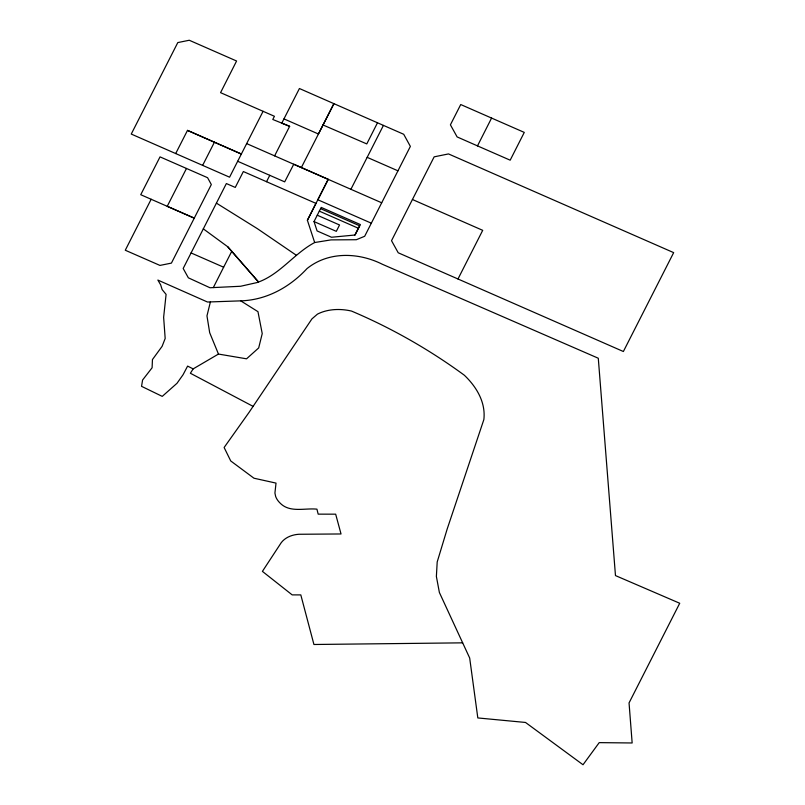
<?xml version="1.0" encoding="UTF-8"?>
<svg xmlns="http://www.w3.org/2000/svg" width="805" height="805" viewBox="0 0 805 805"><rect width="100%" height="100%" fill="white"/><g stroke="black" fill="none" stroke-linecap="round" stroke-linejoin="round"><path stroke-width="1.21" d="M210.407 301.855L206.966 315.872L209.682 332.707L218.467 354.059L246.551 358.819L258.687 347.931L262.229 333.592L257.962 311.666L240.745 300.859L207.479 302.016L157.871 280.07L160.668 284.859L162.127 289.569L166.092 294.389L163.636 317.271L165.176 338.472L162.117 346.321L152.447 359.563L152.105 367.764L142.576 380.041L141.559 386.33L162.248 396.382L176.999 383.291L183.047 374.758L187.615 366.094L193.15 368.891L218.467 354.059M191.077 252.941L226.366 183.55L235.261 187.434L243.352 171.546L315.963 203.383L307.389 220.268L314.675 242.526C293.815 253.605 279.748 274.918 256.946 282.585L240.635 286.258L209.954 287.747L188.36 277.826L183.178 268.468L191.077 252.941L223.639 267.21L231.76 251.321L227.785 246.793L203.293 228.841M213.325 287.586L223.639 267.21M314.675 242.526L330.996 239.89L356.333 239.719L364.675 236.278L410.369 146.399L403.718 134.284L377.495 122.783L366.778 143.924L323.026 124.986M354.864 235.02L359.573 225.752L320.581 208.666M477.486 145.886L510.179 160.185L524.276 132.402L460.732 104.539L450.408 124.825L457.119 136.92L477.486 145.886L491.583 118.073M151.169 199.248L125.278 250.234L159.943 265.419L171.415 263.104L211.323 184.556L207.579 177.704L160.034 156.874L140.744 194.709L194.257 218.145L167.229 206.311L186.478 168.466M175.701 153.544L187.495 130.39L241.369 154.037L187.495 130.39M202.639 165.367L214.432 142.193M263.094 111.291L229.576 177.191L131.255 134.063L177.794 42.585L189.256 40.25L236.59 61.009L220.56 92.656L274.425 116.282L272.784 119.472L289.649 126.325L274.616 155.858M289.649 126.325L281.8 123.125L299.42 88.52L377.495 122.783M237.656 161.272L284.688 181.86L293.745 164.24L301.352 167.561L333.894 103.664L318.428 134.002L283.984 118.899M301.352 167.561L328.219 179.354L317.844 199.761L371.326 223.186M314.02 221.576L321.215 207.408L360.399 224.575L355.106 235L331.519 237.254L317.09 230.934L314.02 221.576L336.309 231.347L339.549 224.977L317.261 215.207M350.91 189.286L383.422 125.409M412.432 199.509L434.157 156.844L448.496 153.926L673.664 252.629L623.372 351.513L398.223 252.78L391.522 240.685L412.432 199.509L482.708 230.331L457.985 278.993M266.525 181.699L269.796 175.299M307.389 220.268L328.219 179.354M193.15 368.891L190.382 373.258L253.102 406.374M240.745 300.859C266.505 300.094 289.709 287.224 307.017 268.588C328.531 251.23 358.648 252.347 382.385 264.281L598.286 358.235L615.473 575.585L679.722 603.257L629.047 702.926L632.156 742.975L599.212 742.633L583.021 764.75L525.514 722.457L477.818 717.939L469.677 658.007L439.379 592.48L436.38 576.471L437.196 561.96L447.178 529.026L483.865 419.556C485.848 402.238 476.429 386.732 464.324 375.211C429.407 349.622 391.321 327.907 351.483 311.062A46.549 33.991 19.9 0 0 317.452 314.131L311.927 318.901L249.057 412.381L224.122 447.5L230.743 460.963L253.957 478.21L276.014 483.101L274.928 493.052L275.652 496.464A18.978 13.856 19.9 0 0 279.969 502.954C289.689 513.137 304.763 507.854 316.928 509.163L318.176 514.143L335.665 514.174L341.028 533.967L298.866 534.268C292.245 534.701 285.403 537.237 281.257 542.64L262.41 571.379L292.175 594.885L300.808 594.905L313.93 644.493L462.664 642.843M367.171 157.347L397.952 170.821M246.642 143.602L381.691 202.79M319.323 211.141L358.316 228.228M216.394 203.122L257.288 228.61L296.502 255.376M227.785 246.793L258.455 281.921L231.76 251.321"/></g></svg>
